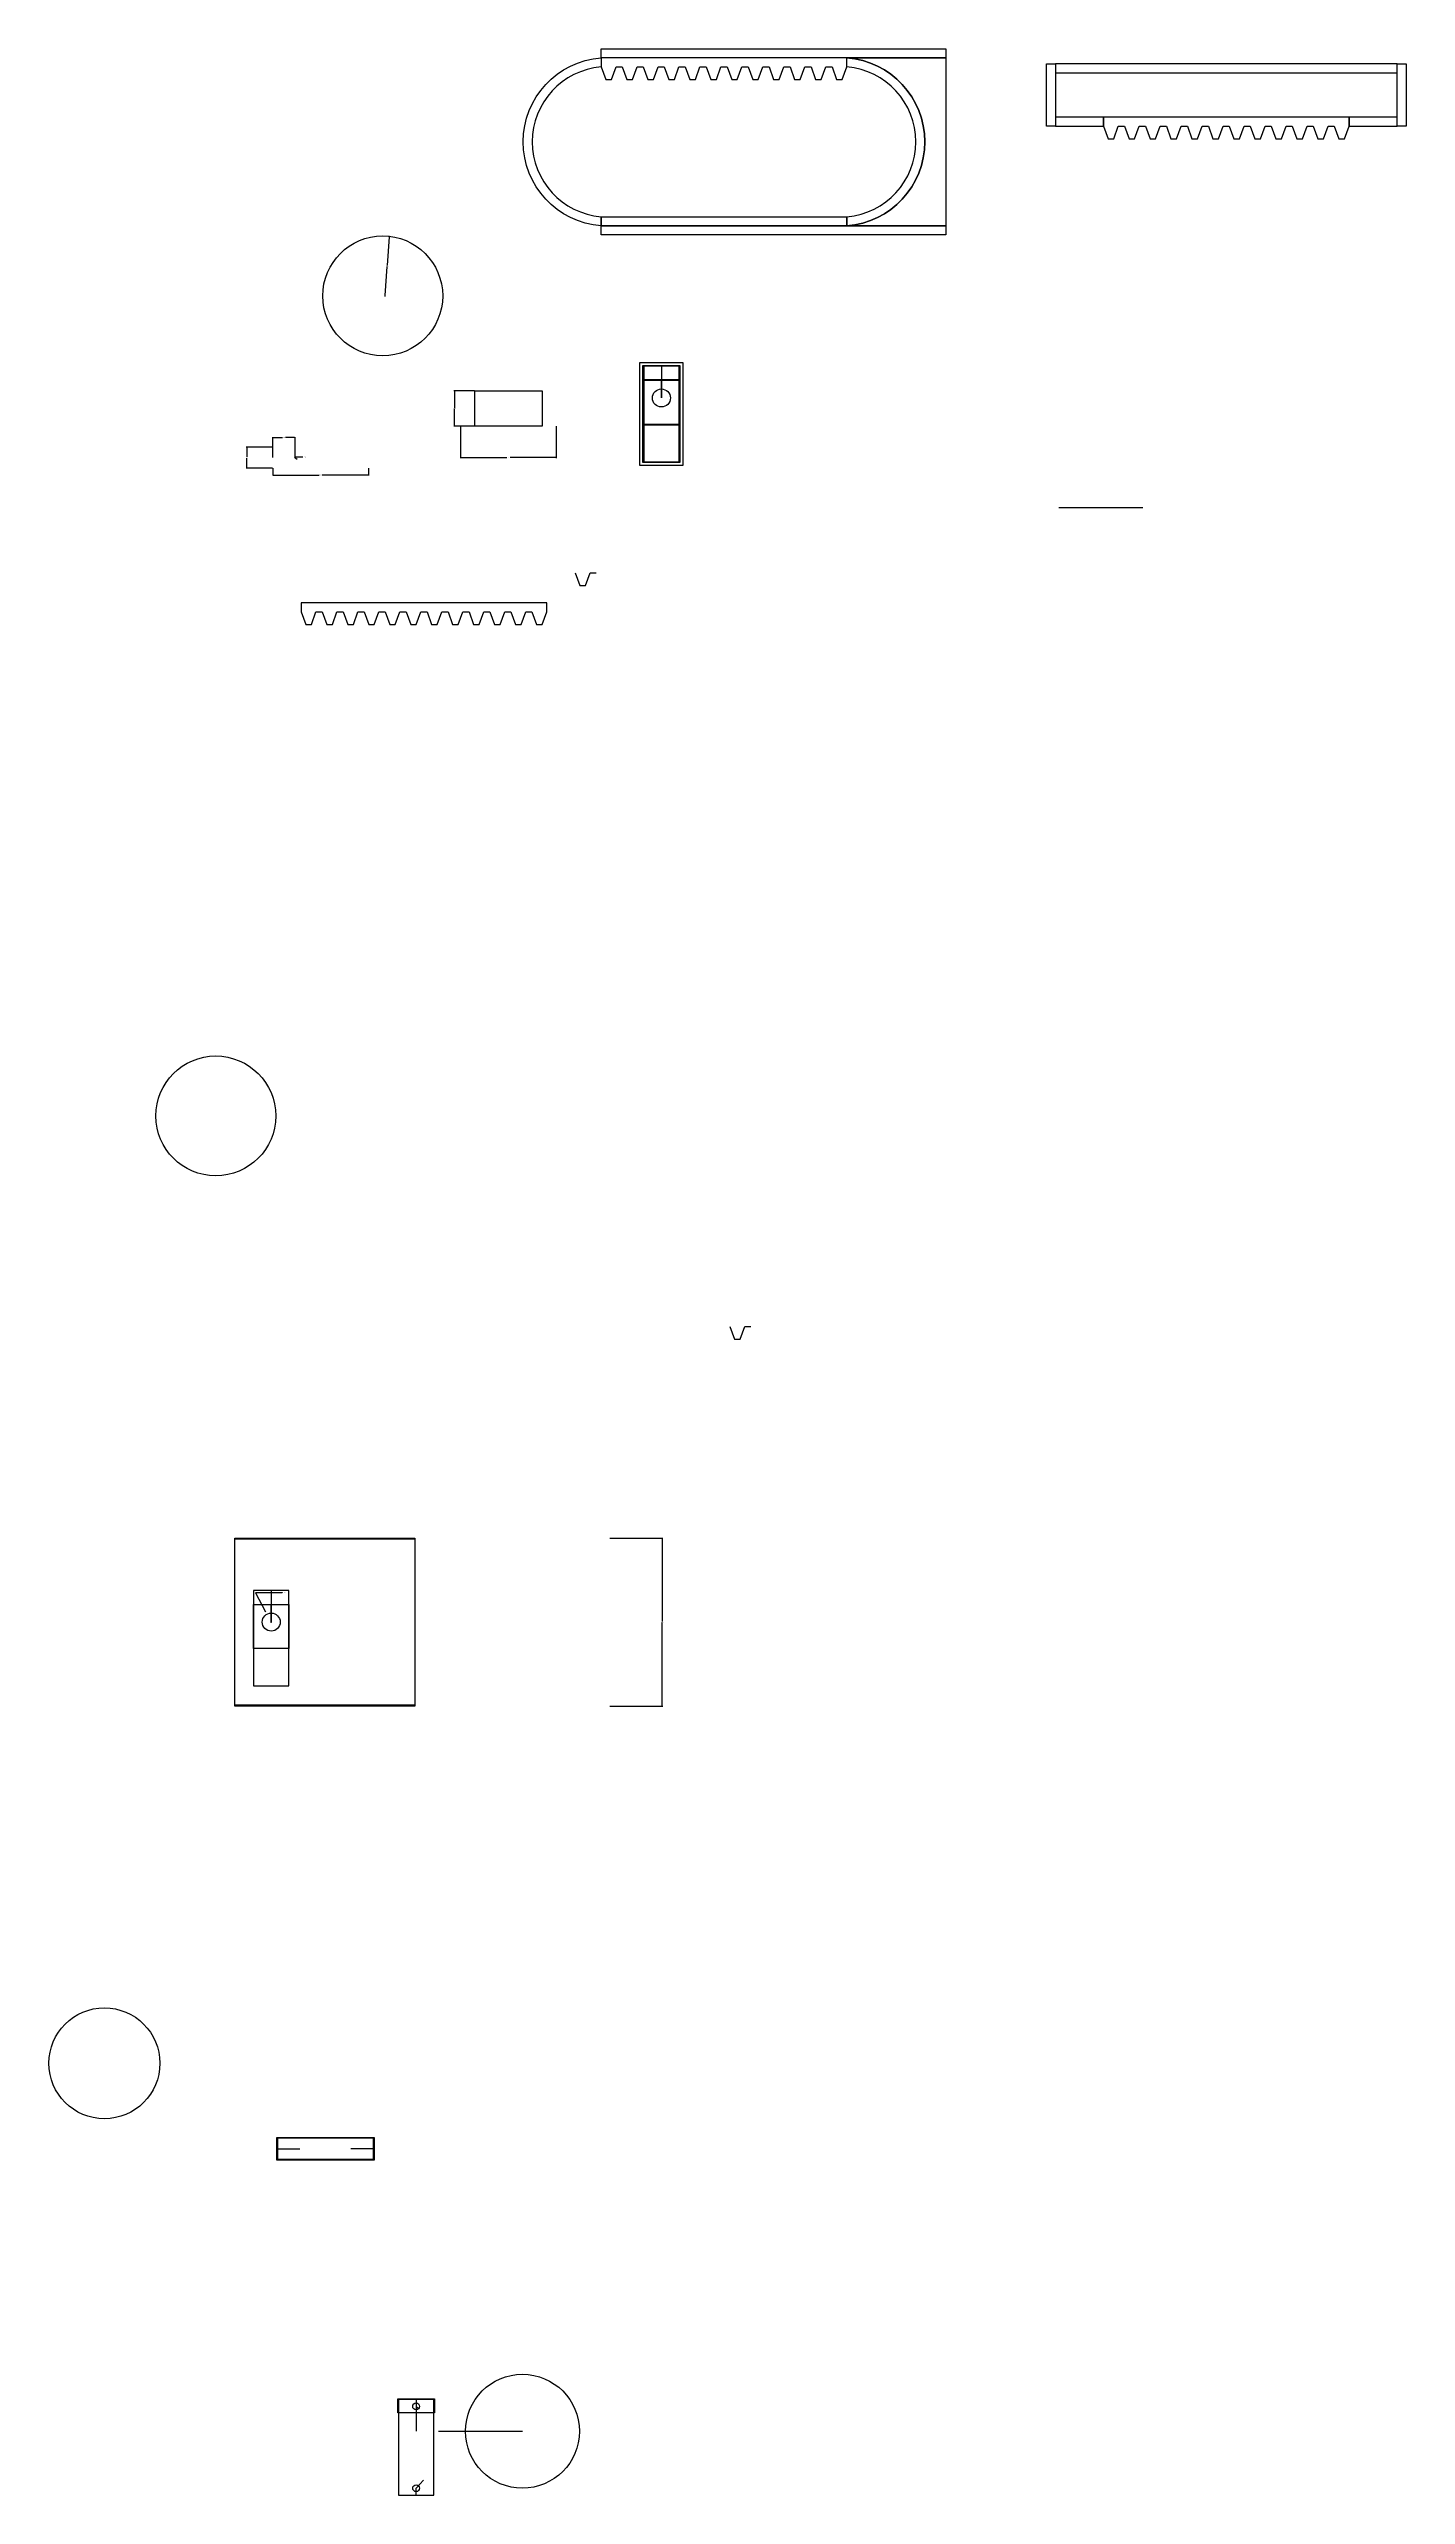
# Model space of a CAD drawing. Header units: millimetres. Extents: x 118 to 571, y -342 to 475.
import ezdxf

# ---------------------------------------------------------------- set-up
doc = ezdxf.new("R2010")
doc.units = ezdxf.units.MM
doc.header["$MEASUREMENT"] = 0
doc.styles.get("Standard").update_dxf_attribs({"font": 'arial.ttf'})
doc.dimstyles.get("Standard").update_dxf_attribs({"dimtxt": 0.18, "dimasz": 0.18, "dimexe": 0.18, "dimexo": 0.0625, "dimgap": 0.09, "dimtad": 0, "dimtih": 1, "dimtoh": 1, "dimdec": 4, "dimzin": 0, "dimdsep": 46, "dimtxsty": 'Standard', "dimcen": 0.09, "dimadec": 0, "dimazin": 0, "dimtfac": 1, "dimtdec": 4, "dimtofl": 0, "dimtmove": 0, "dimatfit": 3, "dimfxl": 1, "dimtolj": 1, "dimtzin": 0, "dimarcsym": 0})

# ---------------------------------------------------------------- blocks, each defined once
blk = doc.blocks.new('*D28')
at = {"color": 0, "lineweight": -2, "transparency": 16777216}
for p, q in [((305.36, -22.38), (322.97, -22.38)), ((322.79, -22.56), (322.79, -50.19)), ((322.79, -78.2), (322.79, -50.56)), ((305.36, -78.38), (322.97, -78.38))]:
    blk.add_line(p, q, dxfattribs=at)
at = {"color": 0, "transparency": 16777216}
for points in [[(322.76, -22.56), (322.82, -22.56), (322.79, -22.38)], [(322.76, -78.2), (322.82, -78.2), (322.79, -78.38)]]:
    blk.add_solid(points, dxfattribs=at)
at = {"layer": 'Defpoints', "color": 0, "transparency": 16777216}
for p in [(305.3, -22.38, 6), (322.79, -22.38), (305.3, -78.38, 6)]:
    blk.add_point(p, dxfattribs=at)
at = {"color": 0, "transparency": 16777216, "insert": (322.79, -50.38), "char_height": 0.18, "attachment_point": 5}
blk.add_mtext('\\A1;56.0000', dxfattribs=at)
blk = doc.blocks.new('*D29')
at = {"color": 0, "lineweight": -2, "transparency": 16777216}
for p, q in [((255.57, 348.63), (255.57, 338.03)), ((287.47, 348.63), (287.47, 338.03)), ((255.75, 338.21), (270.98, 338.21)), ((287.29, 338.21), (272.05, 338.21))]:
    blk.add_line(p, q, dxfattribs=at)
at = {"color": 0, "transparency": 16777216}
for points in [[(255.75, 338.24), (255.75, 338.18), (255.57, 338.21)], [(287.29, 338.24), (287.29, 338.18), (287.47, 338.21)]]:
    blk.add_solid(points, dxfattribs=at)
at = {"layer": 'Defpoints', "color": 0, "transparency": 16777216}
for p in [(255.57, 348.7, 15.9), (287.47, 348.7, 15.9), (287.47, 338.21)]:
    blk.add_point(p, dxfattribs=at)
at = {"color": 0, "transparency": 16777216, "insert": (271.52, 338.21), "char_height": 0.18, "attachment_point": 5}
blk.add_mtext('\\A1;31.9000', dxfattribs=at)
blk = doc.blocks.new('*D30')
at = {"color": 0, "lineweight": -2, "transparency": 16777216}
for p, q in [((260.21, 360.5), (253.29, 360.5)), ((253.47, 360.32), (253.47, 354.78)), ((253.47, 348.88), (253.47, 354.41)), ((260.21, 348.7), (253.29, 348.7))]:
    blk.add_line(p, q, dxfattribs=at)
at = {"color": 0, "transparency": 16777216}
for points in [[(253.44, 360.32), (253.5, 360.32), (253.47, 360.5)], [(253.44, 348.88), (253.5, 348.88), (253.47, 348.7)]]:
    blk.add_solid(points, dxfattribs=at)
at = {"layer": 'Defpoints', "color": 0, "transparency": 16777216}
for p in [(260.27, 360.5), (253.47, 348.7), (260.27, 348.7)]:
    blk.add_point(p, dxfattribs=at)
at = {"color": 0, "transparency": 16777216, "insert": (253.47, 354.6), "char_height": 0.18, "attachment_point": 5}
blk.add_mtext('\\A1;11.8000', dxfattribs=at)
blk = doc.blocks.new('*D66')
at = {"color": 0, "lineweight": -2, "transparency": 16777216}
for p, q in [((231.69, 411.86), (231.04, 402.27)), ((231.48, 412.06), (231.88, 412.03)), ((230.36, 392.31), (231.01, 401.9)), ((230.13, 392.14), (230.52, 392.12))]:
    blk.add_line(p, q, dxfattribs=at)
at = {"color": 0, "transparency": 16777216}
for points in [[(231.72, 411.86), (231.66, 411.87), (231.7, 412.04)], [(230.39, 392.31), (230.33, 392.31), (230.35, 392.13)]]:
    blk.add_solid(points, dxfattribs=at)
at = {"layer": 'Defpoints', "color": 0, "transparency": 16777216}
for p in [(231.42, 412.06), (231.7, 412.04), (230.07, 392.15)]:
    blk.add_point(p, dxfattribs=at)
at = {"color": 0, "transparency": 16777216, "insert": (231.02, 402.09), "char_height": 0.18, "attachment_point": 5, "rotation": 347.28173}
blk.add_mtext('\\A1;19.9611', dxfattribs=at)
blk = doc.blocks.new('*D68')
at = {"color": 0, "lineweight": -2, "transparency": 16777216}
for p, q in [((192.88, 334.64), (192.88, 332.17)), ((193.06, 332.35), (208.35, 332.35)), ((224.7, 332.35), (209.41, 332.35)), ((224.88, 334.64), (224.88, 332.17))]:
    blk.add_line(p, q, dxfattribs=at)
at = {"color": 0, "transparency": 16777216}
for points in [[(193.06, 332.38), (193.06, 332.32), (192.88, 332.35)], [(224.7, 332.38), (224.7, 332.32), (224.88, 332.35)]]:
    blk.add_solid(points, dxfattribs=at)
at = {"layer": 'Defpoints', "color": 0, "transparency": 16777216}
for p in [(192.88, 334.7), (224.88, 334.7), (192.88, 332.35)]:
    blk.add_point(p, dxfattribs=at)
at = {"color": 0, "transparency": 16777216, "insert": (208.88, 332.35), "char_height": 0.18, "attachment_point": 5}
blk.add_mtext('\\A1;32.0000', dxfattribs=at)
blk = doc.blocks.new('*D69')
at = {"color": 0, "lineweight": -2, "transparency": 16777216}
for p, q in [((192.82, 341.7), (184.07, 341.7)), ((192.82, 334.7), (184.07, 334.7)), ((184.25, 341.52), (184.25, 338.39)), ((184.25, 334.88), (184.25, 338.02))]:
    blk.add_line(p, q, dxfattribs=at)
at = {"color": 0, "transparency": 16777216}
for points in [[(184.22, 341.52), (184.28, 341.52), (184.25, 341.7)], [(184.22, 334.88), (184.28, 334.88), (184.25, 334.7)]]:
    blk.add_solid(points, dxfattribs=at)
at = {"layer": 'Defpoints', "color": 0, "transparency": 16777216}
for p in [(184.25, 341.7), (192.88, 341.7), (192.88, 334.7)]:
    blk.add_point(p, dxfattribs=at)
at = {"color": 0, "transparency": 16777216, "insert": (184.25, 338.2), "char_height": 0.18, "attachment_point": 5}
blk.add_mtext('\\A1;7.0000', dxfattribs=at)
blk = doc.blocks.new('*D72')
at = {"color": 0, "lineweight": -2, "transparency": 16777216}
for p, q in [((202.92, 338.37), (200.2, 338.37)), ((200.2, 338.37), (200.99, 337.65))]:
    blk.add_line(p, q, dxfattribs=at)
at = {"color": 0, "transparency": 16777216}
blk.add_solid([(201.01, 337.67), (200.97, 337.63), (201.12, 337.53)], dxfattribs=at)
at = {"layer": 'Defpoints', "color": 0, "transparency": 16777216}
for p in [(199.64, 338.88, 1.5), (201.12, 337.53, 1.5)]:
    blk.add_point(p, dxfattribs=at)
at = {"color": 0, "transparency": 16777216, "insert": (203.48, 338.37), "char_height": 0.18, "attachment_point": 5}
blk.add_mtext('\\A1;∅2.0000', dxfattribs=at)
blk = doc.blocks.new('*D73')
at = {"color": 0, "lineweight": -2, "transparency": 16777216}
for p, q in [((192.88, 338.27), (192.88, 345.03)), ((193.06, 344.85), (196.17, 344.85)), ((200.2, 344.85), (197.09, 344.85)), ((200.38, 338.27), (200.38, 345.03))]:
    blk.add_line(p, q, dxfattribs=at)
at = {"color": 0, "transparency": 16777216}
for points in [[(193.06, 344.88), (193.06, 344.82), (192.88, 344.85)], [(200.2, 344.88), (200.2, 344.82), (200.38, 344.85)]]:
    blk.add_solid(points, dxfattribs=at)
at = {"layer": 'Defpoints', "color": 0, "transparency": 16777216}
for p in [(192.88, 344.85), (192.88, 338.2, 1.5), (200.38, 338.2, 1.5)]:
    blk.add_point(p, dxfattribs=at)
at = {"color": 0, "transparency": 16777216, "insert": (196.63, 344.85), "char_height": 0.18, "attachment_point": 5}
blk.add_mtext('\\A1;7.5000', dxfattribs=at)
blk = doc.blocks.new('*D75')
at = {"color": 0, "lineweight": -2, "transparency": 16777216}
for p, q in [((196.01, -40.56), (187.1, -40.56)), ((187.1, -40.56), (190.52, -46.91)), ((192.28, -50.38), (192.46, -50.38)), ((192.37, -50.47), (192.37, -50.29))]:
    blk.add_line(p, q, dxfattribs=at)
at = {"color": 0, "transparency": 16777216}
blk.add_solid([(190.54, -46.9), (190.49, -46.93), (190.6, -47.07)], dxfattribs=at)
at = {"layer": 'Defpoints', "color": 0, "transparency": 16777216}
for p in [(190.6, -47.07, 6), (194.15, -53.68, 6)]:
    blk.add_point(p, dxfattribs=at)
at = {"color": 0, "transparency": 16777216, "insert": (196.57, -40.56), "char_height": 0.18, "attachment_point": 5}
blk.add_mtext('\\A1;∅7.5000', dxfattribs=at)

msp = doc.modelspace()

# ---------------------------------------------------------------- linework, layer by layer
for p, q in [((322.54127, 368.68234, 6), (322.54127, 358.08234, 6)), ((322.54127, 358.08234, 6), (322.54127, 363.98234, 6)), ((322.54127, 358.08234, 6), (322.54127, 363.98234, 6)), ((455.16934, 321.49502, 24), (483.16934, 321.49502, 24)), ((293.8017, 299.70263), (295.341, 295.47343)), ((295.341, 295.47343), (297.219, 295.47343)), ((297.219, 295.47343), (298.7583, 299.70263)), ((298.7583, 299.70263), (300.8017, 299.70263)), ((345.38115, 48.25783), (346.92045, 44.02863)), ((346.92045, 44.02863), (348.79845, 44.02863)), ((348.79845, 44.02863), (350.33775, 48.25783)), ((350.33775, 48.25783), (352.38115, 48.25783)), ((192.3737, -39.77648, 6), (192.3737, -50.37648, 6)), ((192.3737, -50.37648, 6), (192.3737, -44.47648, 6)), ((192.3737, -50.37648, 6), (192.3737, -44.47648, 6)), ((194.48009, -226.12007), (201.98009, -226.12007)), ((226.48009, -226.12007), (218.98009, -226.12007)), ((240.72415, -309.76685, 6), (240.72415, -320.36685, 6)), ((248.19723, -320.36685, 9), (276.19723, -320.36685, 9)), ((276.19723, -320.36685, 9), (276.19723, -320.36685, 6))]:
    msp.add_line(p, q)
for points, elevation in [([(302.45026, 474.55394), (417.45026, 474.55394), (417.45026, 471.55394), (302.45026, 471.55394)], 6), ([(384.40686, 471.55394), (302.45026, 471.55394), (302.45026, 468.55394), (303.98956, 464.32474), (305.86756, 464.32474), (307.40686, 468.55394), (309.45026, 468.55394), (310.98956, 464.32474), (312.86756, 464.32474), (314.40686, 468.55394), (316.45026, 468.55394), (317.98956, 464.32474), (319.86756, 464.32474), (321.40686, 468.55394), (323.45026, 468.55394), (324.98956, 464.32474), (326.86756, 464.32474), (328.40686, 468.55394), (330.45026, 468.55394), (331.98956, 464.32474), (333.86756, 464.32474), (335.40686, 468.55394), (337.45026, 468.55394), (338.98956, 464.32474), (340.86756, 464.32474), (342.40686, 468.55394), (344.45026, 468.55394), (345.98956, 464.32474), (347.86756, 464.32474), (349.40686, 468.55394), (351.45026, 468.55394), (352.98956, 464.32474), (354.86756, 464.32474), (356.40686, 468.55394), (358.45026, 468.55394), (359.98956, 464.32474), (361.86756, 464.32474), (363.40686, 468.55394), (365.45026, 468.55394), (366.98956, 464.32474), (368.86756, 464.32474), (370.40686, 468.55394), (372.45026, 468.55394), (373.98956, 464.32474), (375.86756, 464.32474), (377.40686, 468.55394), (379.45026, 468.55394), (380.98956, 464.32474), (382.86756, 464.32474), (384.40686, 468.55394)], 6), ([(453.99239, 448.81477), (450.99239, 448.81477), (450.99239, 469.61477), (453.99239, 469.61477)], 3), ([(453.99239, 466.61477), (567.94899, 466.61477), (567.94899, 469.61477), (453.99239, 469.61477)], 3), ([(570.94899, 448.81477), (567.94899, 448.81477), (567.94899, 469.61477), (570.94899, 469.61477)], 3), ([(469.99239, 451.81477), (453.99239, 451.81477), (453.99239, 448.81477), (469.99239, 448.81477)], 3), ([(551.94899, 451.81477), (469.99239, 451.81477), (469.99239, 448.81477), (471.53169, 444.58557), (473.40969, 444.58557), (474.94899, 448.81477), (476.99239, 448.81477), (478.53169, 444.58557), (480.40969, 444.58557), (481.94899, 448.81477), (483.99239, 448.81477), (485.53169, 444.58557), (487.40969, 444.58557), (488.94899, 448.81477), (490.99239, 448.81477), (492.53169, 444.58557), (494.40969, 444.58557), (495.94899, 448.81477), (497.99239, 448.81477), (499.53169, 444.58557), (501.40969, 444.58557), (502.94899, 448.81477), (504.99239, 448.81477), (506.53169, 444.58557), (508.40969, 444.58557), (509.94899, 448.81477), (511.99239, 448.81477), (513.53169, 444.58557), (515.40969, 444.58557), (516.94899, 448.81477), (518.99239, 448.81477), (520.53169, 444.58557), (522.40969, 444.58557), (523.94899, 448.81477), (525.99239, 448.81477), (527.53169, 444.58557), (529.40969, 444.58557), (530.94899, 448.81477), (532.99239, 448.81477), (534.53169, 444.58557), (536.40969, 444.58557), (537.94899, 448.81477), (539.99239, 448.81477), (541.53169, 444.58557), (543.40969, 444.58557), (544.94899, 448.81477), (546.99239, 448.81477), (548.53169, 444.58557), (550.40969, 444.58557), (551.94899, 448.81477)], 3), ([(567.94899, 451.81477), (551.94899, 451.81477), (551.94899, 448.81477), (567.94899, 448.81477)], 3), ([(302.45026, 418.55394), (384.40686, 418.55394), (384.40686, 415.55394), (302.45026, 415.55394)], 6), ([(302.45026, 415.55394), (417.45026, 415.55394), (417.45026, 412.55394), (302.45026, 412.55394)], 6), ([(329.69127, 335.53234), (315.39127, 335.53234), (315.39127, 369.93234), (329.69127, 369.93234)], 6), ([(328.69127, 336.53234), (316.39127, 336.53234), (316.39127, 368.93234), (328.69127, 368.93234)], 6), ([(328.69127, 336.53234), (316.39127, 336.53234), (316.39127, 368.93234), (328.69127, 368.93234)], 6), ([(328.44127, 368.68234), (316.64127, 368.68234), (316.64127, 336.78234), (328.44127, 336.78234)], 6), ([(316.39127, 364.23234), (328.69127, 364.23234), (328.69127, 349.03234), (316.39127, 349.03234)], 6), ([(316.64127, 363.98234), (328.44127, 363.98234), (328.44127, 349.28234), (316.64127, 349.28234)], 6), ([(284.31619, 289.72035), (202.35959, 289.72035), (202.35959, 286.72035), (203.89889, 282.49115), (205.77689, 282.49115), (207.31619, 286.72035), (209.35959, 286.72035), (210.89889, 282.49115), (212.77689, 282.49115), (214.31619, 286.72035), (216.35959, 286.72035), (217.89889, 282.49115), (219.77689, 282.49115), (221.31619, 286.72035), (223.35959, 286.72035), (224.89889, 282.49115), (226.77689, 282.49115), (228.31619, 286.72035), (230.35959, 286.72035), (231.89889, 282.49115), (233.77689, 282.49115), (235.31619, 286.72035), (237.35959, 286.72035), (238.89889, 282.49115), (240.77689, 282.49115), (242.31619, 286.72035), (244.35959, 286.72035), (245.89889, 282.49115), (247.77689, 282.49115), (249.31619, 286.72035), (251.35959, 286.72035), (252.89889, 282.49115), (254.77689, 282.49115), (256.31619, 286.72035), (258.35959, 286.72035), (259.89889, 282.49115), (261.77689, 282.49115), (263.31619, 286.72035), (265.35959, 286.72035), (266.89889, 282.49115), (268.77689, 282.49115), (270.31619, 286.72035), (272.35959, 286.72035), (273.89889, 282.49115), (275.77689, 282.49115), (277.31619, 286.72035), (279.35959, 286.72035), (280.89889, 282.49115), (282.77689, 282.49115), (284.31619, 286.72035)], 3), ([(180.29678, -22.37648), (240.29678, -22.37648), (240.29678, -78.37648), (180.29678, -78.37648)], 6), ([(180.29678, -22.62648), (240.29678, -22.62648), (240.29678, -78.12648), (180.29678, -78.12648)], 6), ([(198.2737, -39.77648), (186.4737, -39.77648), (186.4737, -71.67648), (198.2737, -71.67648)], 6), ([(186.4737, -44.47648), (198.2737, -44.47648), (198.2737, -59.17648), (186.4737, -59.17648)], 6), ([(234.57415, -309.51685), (246.87415, -309.51685), (246.87415, -314.21685), (234.57415, -314.21685)], 9), ([(246.62415, -309.76685), (234.82415, -309.76685), (234.82415, -341.66685), (246.62415, -341.66685)], 6)]:
    msp.add_lwpolyline(points, close=True, dxfattribs=dict(elevation=elevation))
at = {"elevation": 6}
for points in [[(302.45026, 471.55394), (302.45026, 468.55394, 0.92), (302.45026, 418.55394), (302.45026, 415.55394, -0.928571429)], [(384.40686, 415.55394), (384.40686, 418.55394, 0.92), (384.40686, 468.55394), (384.40686, 471.55394, -0.928571429)], [(384.40686, 471.55394), (417.45026, 471.55394), (417.45026, 415.55394), (384.40686, 415.55394, 0.928571429)]]:
    msp.add_lwpolyline(points, format="xyb", close=True, dxfattribs=at)
for points in [[(260.26758, 360.49634), (282.76758, 360.49634), (282.76758, 348.69634), (260.26758, 348.69634)], [(194.23009, -222.37007), (226.73009, -222.37007), (226.73009, -229.87007), (194.23009, -229.87007)], [(194.48009, -229.62007), (226.48009, -229.62007), (226.48009, -222.62007), (194.48009, -222.62007)]]:
    msp.add_lwpolyline(points, close=True)
for points in [[(180.29678, -22.37648), (190.29678, -22.37648)], [(240.72415, -309.76685), (240.72415, -312.06685), (241.55073, -312.67258)], [(240.72415, -341.66685), (240.72415, -339.36685), (243.22927, -336.65528)]]:
    msp.add_lwpolyline(points, dxfattribs=at)
for centre, radius in [((229.57946, 392.14823, 3), 20), ((322.54127, 358.08234, 6), 3), ((173.88613, 118.52207, 3), 20), ((192.3737, -50.37648, 6), 3), ((136.72967, -197.59338), 18.5), ((276.19723, -320.36685, 9), 19), ((240.72415, -312.06685, 6), 1.15), ((240.72415, -339.36685, 6), 1.15)]:
    msp.add_circle(centre, radius)

# ---------------------------------------------------------------- texts
at = {"insert": (391.87721, -330.34065), "char_height": 0.18, "attachment_point": 1}
msp.add_mtext('\\P', dxfattribs=at)

# ---------------------------------------------------------------- dimensions: what is measured, and where the dimension line sits
for p1, p2, distance, picture, middle in [((230.0654, 392.14823, 3), (231.42052, 412.06331, 3), -0.28049, '*D66', (231.0228, 402.08673, 3)), ((305.29678, -78.37648, 6), (305.29678, -22.37648, 6), -17.49131, '*D28', (322.78809, -50.37648))]:
    dim = msp.add_aligned_dim(p1=p1, p2=p2, distance=distance, dimstyle='Standard')
    dim.commit()
    dim.dimension.update_dxf_attribs({"geometry": picture, "text_midpoint": middle})
for base, p1, p2, picture, middle in [((253.47001, 348.69634), (260.26758, 360.49634), (260.26758, 348.69634), '*D30', (253.47001, 354.59634)), ((184.2506, 341.70341), (192.88091, 334.70341), (192.88091, 341.70341), '*D69', (184.2506, 338.20341))]:
    dim = msp.add_linear_dim(base=base, p1=p1, p2=p2, angle=90, dimstyle='Standard')
    dim.commit()
    dim.dimension.update_dxf_attribs({"geometry": picture, "text_midpoint": middle})
for base, p1, p2, picture, middle in [((192.88091, 344.8525), (200.38091, 338.20341, 1.5), (192.88091, 338.20341, 1.5), '*D73', (196.63091, 344.8525)), ((287.46758, 338.21319), (255.56758, 348.69634, 15.9), (287.46758, 348.69634, 15.9), '*D29', (271.51758, 338.21319)), ((192.88091, 332.3501), (224.88091, 334.70341), (192.88091, 334.70341), '*D68', (208.88091, 332.3501))]:
    dim = msp.add_linear_dim(base=base, p1=p1, p2=p2, dimstyle='Standard')
    dim.commit()
    dim.dimension.update_dxf_attribs({"geometry": picture, "text_midpoint": middle})
for p1, p2, picture, middle in [((199.64297, 338.87827, 1.5), (201.11885, 337.52854, 1.5), '*D72', (203.47805, 338.37233)), ((194.14668, -53.68087, 6), (190.60072, -47.07208, 6), '*D75', (196.57495, -40.55607))]:
    dim = msp.add_diameter_dim_2p(p1=p1, p2=p2, dimstyle='Standard')
    dim.commit()
    dim.dimension.update_dxf_attribs({"geometry": picture, "text_midpoint": middle, "dimtype": 163})

doc.saveas('drawing.dxf')
